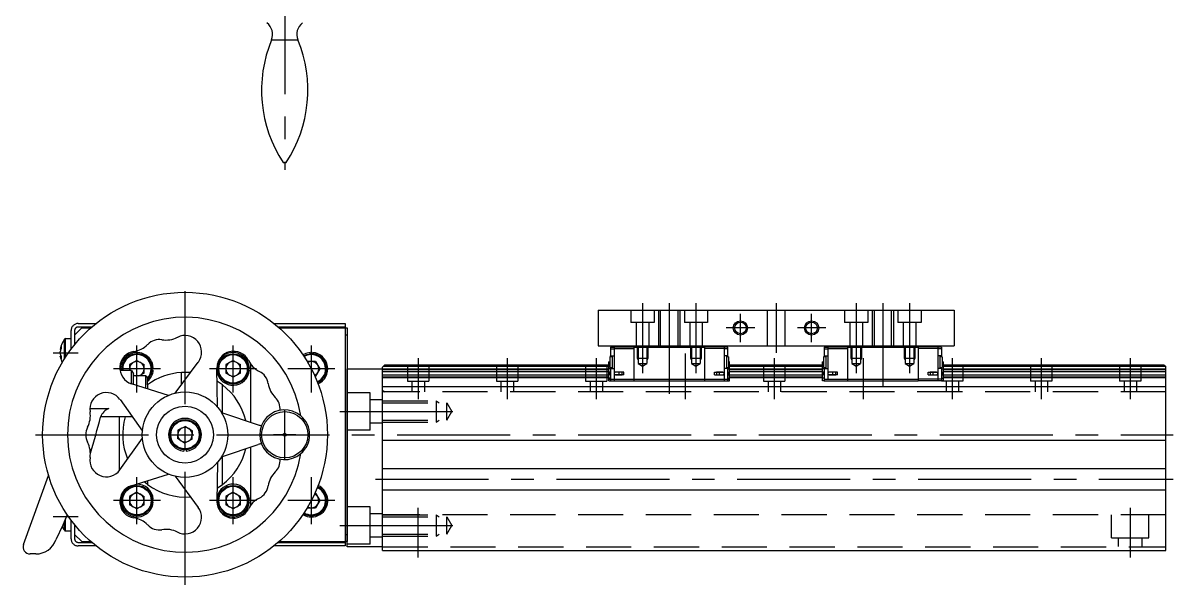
# Model space of a CAD drawing. Extents: x -106 to 501, y -54 to 311.
# Drawn here: x 178.3 to 501.3, y -42.2 to 115.7 of the extents above; entities that cross this region are included whole.
import ezdxf

# ---------------------------------------------------------------- set-up
doc = ezdxf.new("R2010")
doc.units = 0
for name, pattern in [('CENTER', [50.8, 31.75, -6.35, 6.35, -6.35]), ('DASHED', [19.05, 12.7, -6.35]), ('PHANTOM', [63.5, 31.75, -6.35, 6.35, -6.35, 6.35, -6.35])]:
    doc.linetypes.add(name, pattern=pattern)
doc.layers.get('0').update_dxf_attribs({"linetype": 'CONTINUOUS'})
doc.layers.add('CENTER', color=1, linetype='CENTER')

msp = doc.modelspace()

# ---------------------------------------------------------------- linework, layer by layer
at = {"color": 7, "linetype": 'CONTINUOUS'}
for p, q in [((248.13, 110.93), (255.52, 110.93)), ((251.41, 76.46), (252.24, 76.46)), ((339.83, 35), (439.83, 35)), ((339.83, 35), (339.83, 25)), ((439.83, 35), (439.83, 25)), ((194.83, 30), (192.83, 28)), ((194.83, 30), (197.37, 30)), ((250.28, 30), (268.83, 30)), ((268.83, 30), (268.83, -30)), ((268.83, 30), (269.33, 30)), ((269.33, 30), (269.33, 28)), ((189.99, 25.94), (189.99, 26.85)), ((189.99, 21.34), (189.99, 25.94)), ((190.28, 26.06), (190.28, 27)), ((190.28, 27), (191.83, 27)), ((190.28, 21.79), (190.28, 26.06)), ((192.83, 28), (192.83, 25.28)), ((269.33, 28), (268.83, 28)), ((269.33, 28), (269.33, -28)), ((188.8, 24), (188.8, 24.01)), ((188.8, 24), (188.8, 23.95)), ((188.8, 22.83), (188.8, 23.33)), ((188.8, 22.83), (188.8, 22.67)), ((258.99, 22.74), (258.96, 23.09)), ((259.66, 22.74), (259.69, 23.09)), ((339.83, 25), (439.83, 25)), ((343.38, 24.6), (343.38, 24.1)), ((343.38, 24.6), (344.38, 24.6)), ((343.38, 24.1), (343.38, 22.2)), ((343.38, 24.1), (344.38, 24.1)), ((344.38, 24.7), (344.38, 15.1)), ((344.38, 24.7), (349.88, 24.7)), ((344.38, 24.2), (349.88, 24.2)), ((349.88, 25), (349.88, 24.5)), ((369.78, 24.5), (349.88, 24.5)), ((349.88, 24.5), (349.88, 15.5)), ((369.78, 25), (369.78, 15)), ((375.28, 24.7), (369.78, 24.7)), ((375.28, 24.2), (369.78, 24.2)), ((375.28, 24.7), (375.28, 15.1)), ((376.28, 24.6), (375.28, 24.6)), ((376.28, 24.1), (375.28, 24.1)), ((376.28, 21.9), (376.28, 24.6)), ((403.38, 24.6), (403.38, 21.9)), ((403.38, 24.6), (404.38, 24.6)), ((403.38, 24.1), (404.38, 24.1)), ((404.38, 24.7), (404.38, 15.6)), ((404.38, 24.7), (409.88, 24.7)), ((404.38, 24.2), (409.88, 24.2)), ((409.88, 25), (409.88, 24.5)), ((409.88, 24.5), (409.88, 15.5)), ((429.78, 24.5), (409.88, 24.5)), ((429.78, 25), (429.78, 15)), ((435.28, 24.7), (429.78, 24.7)), ((435.28, 24.2), (429.78, 24.2)), ((435.28, 24.7), (435.28, 15.1)), ((436.28, 24.6), (435.28, 24.6)), ((436.28, 24.1), (435.28, 24.1)), ((436.28, 24.6), (436.28, 21.9)), ((188.8, 21.99), (188.8, 22.05)), ((210.33, 20.86), (208.28, 19.68)), ((208.28, 19.68), (208.28, 18)), ((210.33, 20.86), (212.37, 19.68)), ((212.37, 17.32), (212.37, 19.68)), ((221.08, 11.68), (227.57, 20.42)), ((237.33, 20.86), (235.28, 19.68)), ((235.28, 19.68), (235.28, 17.32)), ((237.33, 20.86), (239.37, 19.68)), ((239.37, 17.32), (239.37, 19.68)), ((242.33, 3.45), (242.33, 19.76)), ((260.5, 20.54), (258.15, 20.54)), ((260.5, 20.54), (261.68, 18.5)), ((279.83, 19.5), (279.33, 19)), ((342.88, 19.5), (279.83, 19.5)), ((342.88, 20.43), (343.18, 20.61)), ((342.88, 15.1), (342.88, 20.43)), ((343.78, 21.9), (343.18, 21.9)), ((343.18, 21.9), (343.18, 18.9)), ((343.38, 21.9), (343.38, 22.2)), ((343.38, 22.2), (344.38, 22.2)), ((343.78, 22.2), (343.78, 18.6)), ((376.28, 22.2), (375.28, 22.2)), ((375.88, 22.2), (375.88, 18.6)), ((376.48, 21.9), (375.88, 21.9)), ((376.48, 21.9), (376.48, 18.9)), ((376.78, 20.43), (376.48, 20.61)), ((376.78, 15.1), (376.78, 20.43)), ((402.88, 19.5), (376.78, 19.5)), ((402.88, 20.43), (403.18, 20.61)), ((402.88, 15.1), (402.88, 20.43)), ((403.78, 21.9), (403.18, 21.9)), ((403.18, 21.9), (403.18, 18.9)), ((403.38, 22.2), (404.38, 22.2)), ((403.78, 22.2), (403.78, 18.6)), ((436.28, 22.2), (435.28, 22.2)), ((435.88, 22.2), (435.88, 18.6)), ((436.48, 21.9), (435.88, 21.9)), ((436.48, 21.9), (436.48, 18.9)), ((436.78, 20.43), (436.48, 20.61)), ((436.78, 20.43), (436.78, 15.1)), ((498.83, 19.5), (436.78, 19.5)), ((498.83, 19.5), (499.33, 19)), ((208.83, 18), (205.58, 18)), ((208.83, 14.31), (208.83, 18)), ((208.83, 18), (209.33, 17.13)), ((209.33, 14.15), (209.33, 17.13)), ((209.71, 16.5), (209.33, 16.72)), ((212.83, 16.5), (209.33, 16.5)), ((212.37, 17.32), (210.95, 16.5)), ((212.83, 13.05), (212.83, 16.5)), ((212.83, 16.5), (213.33, 16)), ((214.56, 18.83), (214.91, 18.86)), ((214.56, 18.17), (214.91, 18.14)), ((225.38, 17.47), (222.83, 17.47)), ((222.83, 14.03), (222.83, 17.47)), ((232.91, 7.84), (232.8, 18.72)), ((237.33, 16.14), (235.28, 17.32)), ((239.37, 17.32), (237.33, 16.14)), ((241.56, 18.83), (241.91, 18.86)), ((241.56, 18.17), (241.91, 18.14)), ((260.28, 16.46), (260.5, 16.46)), ((261.68, 18.5), (260.5, 16.46)), ((269.33, -31.5), (269.33, 18.5)), ((269.33, 18.5), (279.33, 18.5)), ((279.33, -32.5), (279.33, 19)), ((342.88, 18.46), (279.33, 18.46)), ((342.88, 18.25), (279.33, 18.25)), ((342.88, 17.7), (279.33, 17.7)), ((342.88, 16.7), (279.33, 16.7)), ((342.88, 19.2), (279.53, 19.2)), ((342.88, 19.13), (343.18, 19.13)), ((343.38, 18.51), (342.88, 18.51)), ((343.38, 17.38), (342.88, 17.64)), ((343.38, 17.29), (342.88, 17.55)), ((343.38, 17.11), (342.88, 16.85)), ((343.38, 17.02), (342.88, 16.76)), ((343.18, 18.9), (343.78, 18.9)), ((343.38, 18.9), (343.38, 15.1)), ((343.38, 18.6), (344.38, 18.6)), ((343.38, 17.11), (343.38, 17.11)), ((347.08, 17.6), (344.38, 17.6)), ((347.08, 16.8), (344.38, 16.8)), ((346.58, 17.55), (344.73, 17.55)), ((344.73, 16.85), (346.58, 16.85)), ((345.18, 17.55), (345.18, 17.6)), ((345.18, 16.8), (345.18, 16.85)), ((345.64, 17.55), (345.64, 17.6)), ((345.64, 16.8), (345.64, 16.85)), ((345.78, 16.85), (345.78, 17.55)), ((346.58, 16.85), (346.58, 17.55)), ((347.08, 16.8), (347.08, 17.6)), ((372.58, 17.6), (375.28, 17.6)), ((372.58, 16.8), (372.58, 17.6)), ((372.58, 16.8), (375.28, 16.8)), ((374.93, 17.55), (373.08, 17.55)), ((373.08, 17.55), (373.08, 16.85)), ((373.08, 16.85), (374.93, 16.85)), ((373.88, 17.55), (373.88, 16.85)), ((374.01, 17.55), (374.01, 17.6)), ((374.01, 16.8), (374.01, 16.85)), ((374.48, 17.55), (374.48, 17.6)), ((374.48, 16.8), (374.48, 16.85)), ((376.28, 18.6), (375.28, 18.6)), ((375.88, 18.9), (376.48, 18.9)), ((376.28, 15.1), (376.28, 18.9)), ((376.28, 18.51), (376.78, 18.51)), ((376.28, 17.38), (376.78, 17.64)), ((376.28, 17.29), (376.78, 17.55)), ((376.28, 17.11), (376.78, 16.85)), ((376.28, 17.11), (376.28, 17.11)), ((376.28, 17.02), (376.78, 16.76)), ((376.78, 19.13), (376.48, 19.13)), ((402.88, 19.2), (376.78, 19.2)), ((402.88, 18.46), (376.78, 18.46)), ((402.88, 18.25), (376.78, 18.25)), ((402.88, 17.7), (376.78, 17.7)), ((402.88, 16.7), (376.78, 16.7)), ((402.88, 19.13), (403.18, 19.13)), ((403.38, 18.51), (402.88, 18.51)), ((402.88, 17.55), (402.88, 17.64)), ((403.38, 17.38), (402.88, 17.64)), ((403.38, 17.29), (402.88, 17.55)), ((403.38, 17.11), (402.88, 16.85)), ((403.38, 17.02), (402.88, 16.76)), ((402.88, 16.76), (402.88, 16.85)), ((403.18, 18.9), (403.78, 18.9)), ((403.38, 18.6), (403.38, 18.9)), ((403.38, 18.6), (404.38, 18.6)), ((403.38, 18.6), (403.38, 15.6)), ((403.38, 17.11), (403.38, 17.11)), ((407.08, 17.6), (404.38, 17.6)), ((407.08, 16.8), (404.38, 16.8)), ((406.58, 17.55), (404.73, 17.55)), ((404.73, 16.85), (406.58, 16.85)), ((405.18, 17.55), (405.18, 17.6)), ((405.18, 16.8), (405.18, 16.85)), ((405.64, 17.55), (405.64, 17.6)), ((405.64, 16.8), (405.64, 16.85)), ((405.78, 16.85), (405.78, 17.55)), ((406.58, 16.85), (406.58, 17.55)), ((407.08, 16.8), (407.08, 17.6)), ((432.58, 17.6), (435.28, 17.6)), ((432.58, 16.8), (432.58, 17.6)), ((432.58, 16.8), (435.28, 16.8)), ((434.93, 17.55), (433.08, 17.55)), ((433.08, 17.55), (433.08, 16.85)), ((433.08, 16.85), (434.93, 16.85)), ((433.88, 17.55), (433.88, 16.85)), ((434.01, 17.55), (434.01, 17.6)), ((434.01, 16.8), (434.01, 16.85)), ((434.48, 17.55), (434.48, 17.6)), ((434.48, 16.8), (434.48, 16.85)), ((436.28, 18.6), (435.28, 18.6)), ((435.88, 18.9), (436.48, 18.9)), ((436.28, 18.9), (436.28, 15.1)), ((436.28, 18.51), (436.78, 18.51)), ((436.28, 17.38), (436.78, 17.64)), ((436.28, 17.29), (436.78, 17.55)), ((436.28, 17.11), (436.78, 16.85)), ((436.28, 17.11), (436.28, 17.11)), ((436.28, 17.02), (436.78, 16.76)), ((436.78, 19.13), (436.48, 19.13)), ((499.13, 19.2), (436.78, 19.2)), ((499.33, 18.46), (436.78, 18.46)), ((499.33, 18.25), (436.78, 18.25)), ((499.33, 17.7), (436.78, 17.7)), ((436.78, 17.55), (436.78, 17.64)), ((436.78, 16.76), (436.78, 16.85)), ((499.33, 16.7), (436.78, 16.7)), ((499.33, -32.5), (499.33, 19)), ((219.18, 11.06), (208.79, 14.32)), ((213.33, 14), (213.33, 16)), ((213.33, 14), (213.33, 12.9)), ((234.33, 6.14), (234.33, 14)), ((342.88, 16.15), (279.33, 16.15)), ((342.88, 15.94), (279.33, 15.94)), ((279.33, 13.5), (499.33, 13.5)), ((343.38, 15.89), (342.88, 15.89)), ((342.88, 15.6), (376.78, 15.6)), ((342.88, 15.1), (376.78, 15.1)), ((349.88, 15.5), (349.88, 15)), ((376.28, 15.89), (376.78, 15.89)), ((402.88, 16.15), (376.78, 16.15)), ((402.88, 15.94), (376.78, 15.94)), ((403.38, 15.89), (402.88, 15.89)), ((403.38, 15.1), (402.88, 15.1)), ((403.38, 15.6), (404.38, 15.6)), ((403.38, 15.6), (403.38, 15.1)), ((403.38, 15.1), (404.38, 15.1)), ((404.38, 15.6), (409.88, 15.6)), ((404.38, 15.1), (409.88, 15.1)), ((429.78, 15.5), (409.88, 15.5)), ((409.88, 15.5), (409.88, 15)), ((429.78, 15), (409.88, 15)), ((436.28, 15.6), (429.78, 15.6)), ((436.78, 15.1), (429.78, 15.1)), ((436.28, 15.89), (436.78, 15.89)), ((499.33, 16.15), (436.78, 16.15)), ((499.33, 15.94), (436.78, 15.94)), ((205.57, 9.87), (211.87, 1)), ((197.1, 7.35), (202.47, 7.35)), ((209.03, 5), (200.12, 5)), ((205.33, 5), (205.33, -10.18)), ((234.09, 6.22), (244.4, 2.75)), ((221.85, 1.29), (221.72, -1.07)), ((223.95, 2.35), (221.85, 1.29)), ((223.95, 2.35), (225.93, 1.07)), ((225.8, -1.28), (225.93, 1.07)), ((205.55, -9.9), (211.87, -1)), ((223.7, -2.35), (221.72, -1.07)), ((225.8, -1.28), (223.7, -2.35)), ((234.09, -6.22), (244.41, -2.74)), ((279.33, -1.5), (499.33, -1.5)), ((223.49, -4.24), (223.46, -4.59)), ((224.16, -4.24), (224.19, -4.59)), ((234.33, -14), (234.33, -6.14)), ((242.33, -19.84), (242.33, -3.45)), ((232.91, -7.84), (232.8, -18.8)), ((279.33, -9.5), (499.33, -9.5)), ((178.45, -30.82), (185.5, -11.44)), ((208.7, -14.36), (219.18, -11.06)), ((213.33, -12.9), (213.33, -14)), ((221.08, -11.68), (227.57, -20.42)), ((210.33, -16.14), (208.28, -17.32)), ((210.33, -16.14), (212.37, -17.32)), ((213.33, -14), (212.35, -13.21)), ((232.84, -15), (234.33, -14)), ((237.33, -16.14), (235.28, -17.32)), ((237.33, -16.14), (239.37, -17.32)), ((279.33, -15.5), (499.33, -15.5)), ((208.28, -17.32), (208.28, -19.68)), ((212.37, -19.68), (212.37, -17.32)), ((214.56, -18.17), (214.91, -18.14)), ((214.56, -18.83), (214.91, -18.86)), ((235.28, -17.32), (235.28, -19.68)), ((239.37, -19.68), (239.37, -17.32)), ((241.56, -18.17), (241.91, -18.14)), ((241.56, -18.83), (241.91, -18.86)), ((260.5, -16.46), (260.28, -16.46)), ((260.5, -16.46), (261.68, -18.5)), ((261.68, -18.5), (260.5, -20.54)), ((210.33, -20.86), (208.28, -19.68)), ((212.37, -19.68), (210.33, -20.86)), ((237.33, -20.86), (235.28, -19.68)), ((239.37, -19.68), (237.33, -20.86)), ((258.15, -20.54), (260.5, -20.54)), ((189.99, -26.85), (189.99, -24.3)), ((190.28, -27), (190.28, -23.64)), ((192.83, -25.28), (192.83, -28)), ((190.28, -27), (191.83, -27)), ((192.83, -28), (194.83, -30)), ((268.83, -28), (269.33, -28)), ((269.33, -28), (269.33, -30)), ((194.83, -30), (197.37, -30)), ((250.28, -30), (268.83, -30)), ((269.33, -30), (268.83, -30)), ((279.33, -31.5), (269.33, -31.5)), ((181.91, -33.5), (180.33, -33.5)), ((279.33, -32.5), (499.33, -32.5))]:
    msp.add_line(p, q, dxfattribs=at)
at = {"color": 3, "linetype": 'DASHED'}
for p, q in [((349.08, 35), (349.08, 31.5)), ((355.58, 35), (355.58, 31.5)), ((356.83, 35), (356.83, 25)), ((357.37, 25), (357.37, 35)), ((362.28, 35), (362.28, 25)), ((362.83, 35), (362.83, 25)), ((364.08, 35), (364.08, 31.5)), ((370.58, 35), (370.58, 31.5)), ((387.33, 35), (387.33, 25)), ((392.33, 35), (392.33, 25)), ((409.08, 35), (409.08, 31.5)), ((415.58, 35), (415.58, 31.5)), ((416.83, 35), (416.83, 25)), ((417.37, 35), (417.37, 25)), ((422.28, 25), (422.28, 35)), ((422.83, 35), (422.83, 25)), ((424.08, 35), (424.08, 31.5)), ((430.58, 35), (430.58, 31.5)), ((355.58, 31.5), (349.08, 31.5)), ((350.58, 31.5), (350.58, 25)), ((354.08, 31.5), (354.08, 25)), ((370.58, 31.5), (364.08, 31.5)), ((365.58, 31.5), (365.58, 25)), ((369.08, 31.5), (369.08, 25)), ((415.58, 31.5), (409.08, 31.5)), ((410.58, 31.5), (410.58, 25)), ((414.08, 31.5), (414.08, 25)), ((430.58, 31.5), (424.08, 31.5)), ((425.58, 31.5), (425.58, 25)), ((429.08, 31.5), (429.08, 25)), ((350.83, 25), (350.83, 21.5)), ((351.1, 25), (351.1, 20)), ((353.55, 25), (353.55, 20)), ((353.83, 25), (353.83, 21.5)), ((365.83, 25), (365.83, 21.5)), ((366.1, 25), (366.1, 20)), ((368.55, 25), (368.55, 20)), ((368.83, 25), (368.83, 21.5)), ((410.83, 25), (410.83, 21.5)), ((411.1, 25), (411.1, 20)), ((413.55, 25), (413.55, 20)), ((413.83, 25), (413.83, 21.5)), ((425.83, 25), (425.83, 21.5)), ((426.1, 25), (426.1, 20)), ((428.55, 25), (428.55, 20)), ((428.83, 25), (428.83, 21.5)), ((286.33, 19.5), (286.33, 15)), ((292.33, 19.5), (292.33, 15)), ((311.33, 19.5), (311.33, 15)), ((317.33, 19.5), (317.33, 15)), ((336.33, 19.5), (336.33, 15)), ((342.33, 19.5), (342.33, 15)), ((350.83, 21.5), (351.1, 21.03)), ((350.83, 21.5), (353.83, 21.5)), ((351.1, 20), (352.33, 19.29)), ((351.1, 20), (353.55, 20)), ((352.33, 19.29), (353.55, 20)), ((353.83, 21.5), (353.55, 21.03)), ((365.83, 21.5), (368.83, 21.5)), ((365.83, 21.5), (366.1, 21.03)), ((366.1, 20), (368.55, 20)), ((366.1, 20), (367.33, 19.29)), ((367.33, 19.29), (368.55, 20)), ((368.83, 21.5), (368.55, 21.03)), ((386.33, 19.5), (386.33, 15)), ((392.33, 19.5), (392.33, 15)), ((410.83, 21.5), (413.83, 21.5)), ((410.83, 21.5), (411.1, 21.03)), ((411.1, 20), (412.33, 19.29)), ((411.1, 20), (413.55, 20)), ((412.33, 19.29), (413.55, 20)), ((413.83, 21.5), (413.55, 21.03)), ((425.83, 21.5), (426.1, 21.03)), ((425.83, 21.5), (428.83, 21.5)), ((426.1, 20), (427.33, 19.29)), ((426.1, 20), (428.55, 20)), ((427.33, 19.29), (428.55, 20)), ((428.83, 21.5), (428.55, 21.03)), ((442.33, 19.5), (442.33, 15)), ((461.33, 19.5), (461.33, 15)), ((467.33, 19.5), (467.33, 15)), ((486.33, 19.5), (486.33, 15)), ((492.33, 19.5), (492.33, 15)), ((286.33, 15), (292.33, 15)), ((287.58, 15), (287.58, 12)), ((291.08, 15), (291.08, 12)), ((311.33, 15), (317.33, 15)), ((312.58, 15), (312.58, 12)), ((316.08, 15), (316.08, 12)), ((336.33, 15), (342.33, 15)), ((337.58, 15), (337.58, 12)), ((341.08, 15), (341.08, 12)), ((386.33, 15), (392.33, 15)), ((387.58, 15), (387.58, 12)), ((391.08, 15), (391.08, 12)), ((436.33, 15.1), (436.33, 15)), ((442.33, 15), (436.33, 15)), ((437.58, 15), (437.58, 12)), ((441.08, 15), (441.08, 12)), ((467.33, 15), (461.33, 15)), ((462.58, 15), (462.58, 12)), ((466.08, 15), (466.08, 12)), ((492.33, 15), (486.33, 15)), ((487.58, 15), (487.58, 12)), ((491.08, 15), (491.08, 12)), ((275.83, 11.75), (269.33, 11.75)), ((275.83, 1.25), (275.83, 11.75)), ((279.33, 9.8), (275.83, 9.8)), ((279.33, 12.5), (279.83, 12)), ((499.33, 12), (279.33, 12)), ((279.33, 9.5), (294.33, 9.5)), ((279.33, 8.96), (297.33, 8.96)), ((294.33, 9.5), (294.33, 3.5)), ((294.33, 9.5), (295.26, 8.96)), ((297.33, 8.96), (298.74, 6.5)), ((297.33, 4.04), (297.33, 8.96)), ((297.33, 4.04), (298.74, 6.5)), ((279.33, 4.04), (297.33, 4.04)), ((279.33, 3.5), (294.33, 3.5)), ((294.33, 3.5), (295.26, 4.04)), ((275.83, 1.25), (269.33, 1.25)), ((279.33, 3.2), (275.83, 3.2)), ((275.83, -20.25), (269.33, -20.25)), ((275.83, -30.75), (275.83, -20.25)), ((279.33, -22.2), (275.83, -22.2)), ((499.33, -22.5), (279.33, -22.5)), ((279.33, -22.5), (294.33, -22.5)), ((294.33, -22.5), (294.33, -28.5)), ((294.33, -22.5), (295.26, -23.04)), ((484.08, -29), (484.08, -22.5)), ((494.58, -29), (494.58, -22.5)), ((279.33, -23.04), (297.33, -23.04)), ((297.33, -23.04), (298.74, -25.5)), ((297.33, -27.96), (297.33, -23.04)), ((297.33, -27.96), (298.74, -25.5)), ((279.33, -28.8), (275.83, -28.8)), ((279.33, -27.96), (297.33, -27.96)), ((279.33, -28.5), (294.33, -28.5)), ((294.33, -28.5), (295.26, -27.96)), ((484.08, -29), (494.58, -29)), ((486.03, -31.45), (486.03, -29)), ((492.63, -31.5), (492.63, -29)), ((275.83, -30.75), (269.33, -30.75)), ((279.33, -31.5), (499.33, -31.5))]:
    msp.add_line(p, q, dxfattribs=at)
at = {"color": 3, "linetype": 'PHANTOM'}
for p, q in [((191.83, 24), (191.83, 29.25)), ((192.83, 29.25), (192.83, 25.28)), ((193.83, 31.25), (198.86, 31.25)), ((197.65, 30.25), (193.83, 30.25)), ((248.79, 31.25), (268.83, 31.25)), ((268.83, 30.25), (250, 30.25)), ((268.83, 31.25), (268.83, 30.25)), ((268.83, 30.25), (268.83, 30)), ((191.83, -29.25), (191.83, -24)), ((192.83, -25.28), (192.83, -29.25)), ((193.83, -30.25), (197.65, -30.25)), ((198.86, -31.25), (193.83, -31.25)), ((268.83, -31.25), (248.79, -31.25)), ((250, -30.25), (268.83, -30.25)), ((268.83, -30), (268.83, -30.25)), ((268.83, -30.25), (268.83, -31.25))]:
    msp.add_line(p, q, dxfattribs=at)
at = {"color": 7, "linetype": 'CONTINUOUS', "flags": 128}
for points in [[(258.96, 23.09), (257.72, 22.81), (256.94, 22.43)], [(257.14, 22.14), (258.07, 22.56), (259.33, 22.75)], [(259.33, 22.5), (258.15, 22.32), (257.27, 21.93)], [(208.28, 18.5), (208.3, 18.23), (208.35, 18)], [(234.33, 14), (233.27, 14.73), (232.92, 14.95)], [(190.77, -22.52), (189.5, -25.39), (187.55, -29.55)]]:
    msp.add_lwpolyline(points, dxfattribs=at)
at = {"color": 7, "linetype": 'CONTINUOUS'}
for centre, radius in [((223.83, 0), 40), ((379.83, 30), 1.62), ((399.83, 30), 1.62), ((237.33, 18.5), 4.25), ((237.33, 18.5), 4), ((223.83, 0), 12), ((223.83, 0), 8), ((251.83, 0), 6.5), ((223.83, 0), 4.25), ((223.83, 0), 4), ((251.83, 0), 0.415), ((210.33, -18.5), 4.25), ((210.33, -18.5), 4), ((237.33, -18.5), 4.25), ((237.33, -18.5), 4)]:
    msp.add_circle(centre, radius, dxfattribs=at)
at = {"color": 3, "linetype": 'CONTINUOUS'}
for centre in [(379.83, 30), (399.83, 30)]:
    msp.add_circle(centre, 2, dxfattribs=at)
at = {"color": 7, "linetype": 'CONTINUOUS'}
for centre, radius, start, end in [((244.44, 112.46), 4, 337.5292, 53.3617), ((259.21, 112.46), 4, 126.6383, 202.4708), ((282.33, 96.79), 37, 157.5292, 213.3286), ((221.33, 96.79), 37, 326.6714, 22.4708), ((223.83, 0), 33, 9.2441, 350.7559), ((195.23, 23), 6.5, 143.6416, 171.0688), ((190.28, 26.64), 0.36, 90, 143.6416), ((216.62, 22.17), 4.57, 80.8145, 135.6926), ((218.49, 33.63), 7.04, 260.6383, 297.0656), ((223.83, 23.2), 4.67, 323.3843, 117.1258), ((192.73, 23.3), 3.99, 157.0745, 169.8906), ((192.73, 22.63), 3.99, 157.0745, 169.8906), ((191.72, 23.45), 2.99, 192.0034, 206.6964), ((192.73, 23.37), 3.99, 190.1094, 202.9255), ((192.03, 24.52), 2.99, 173.6264, 186.3736), ((210.19, 18.77), 4.67, 98.8307, 252.6516), ((210.33, 18.5), 4.6, 4.5, 186.2401), ((210.33, 18.5), 4.25, 0, 186.7563), ((208.45, 30.17), 6.87, 278.5486, 315.229), ((237.46, 18.77), 4.67, 26.833, 180.6555), ((237.33, 18.5), 4.6, 4.5, 164.172), ((259.33, 18.5), 4.25, 294.0607, 90), ((259.33, 18.5), 4.6, 293.8418, 85.5), ((191.72, 22.67), 2.99, 192.0034, 206.6964), ((195.23, 23), 6.5, 188.9312, 204.9749), ((193.23, 21.72), 4.19, 174.6164, 185.3836), ((210.33, 18.5), 4, 0, 187.1808), ((210.33, 18.5), 2.04, 120, 180), ((210.33, 18.5), 2.04, 60, 120), ((210.33, 18.5), 2.04, 0, 60), ((237.33, 18.5), 2.04, 120, 180), ((237.33, 18.5), 2.04, 60, 120), ((237.33, 18.5), 2.04, 0, 60), ((247.79, 23.96), 6.89, 206.5865, 243.4154), ((259.33, 18.5), 2.04, 90, 119.8634), ((259.33, 18.5), 4, 294.2136, 90), ((259.33, 18.5), 2.04, 30, 90), ((259.33, 18.5), 2.04, 330, 30), ((210.33, 18.5), 2.04, 240, 258.3592), ((210.33, 18.5), 2.04, 281.6408, 300), ((210.33, 18.5), 2.04, 300, 0), ((210.33, 18.5), 4, 318.5904, 0), ((210.33, 18.5), 4.25, 314.9009, 0), ((210.33, 18.5), 4.6, 310.7057, 355.5), ((223.83, 0), 17.5, 93.2758, 126.8699), ((237.33, 18.5), 4.6, 190.8209, 355.5), ((237.33, 18.5), 2.04, 180, 240), ((237.33, 18.5), 2.04, 240, 300), ((237.33, 18.5), 2.04, 300, 0), ((242.58, 13.63), 4.68, 8.4185, 63.068), ((259.33, 18.5), 2.04, 295.1871, 330), ((344.73, 17.2), 0.35, 90, 180), ((344.73, 17.2), 0.35, 180, 270), ((374.93, 17.2), 0.35, 0, 90), ((374.93, 17.2), 0.35, 270, 0), ((404.73, 17.2), 0.35, 90, 180), ((404.73, 17.2), 0.35, 180, 270), ((434.93, 17.2), 0.35, 270, 90), ((223.83, 0), 17.5, 13.1103, 53.1301), ((254.02, 15.38), 6.89, 188.5715, 225.4282), ((201.76, 7.17), 4.67, 35.3893, 189.1183), ((245.89, 7.17), 4.67, 356.4765, 44.9314), ((203.87, 3.6), 4, 110.5, 160), ((251.83, 0), 7, 49.2272, 310.7728), ((190.33, 5.3), 6.91, 332.6368, 9.3707), ((25.57, 48.95), 180, 342.505, 345.8569), ((223.83, 0), 17.5, 163.3985, 202.8664), ((223.83, 0), 4.6, 274.5, 265.5), ((251.83, 0), 7, 310.7728, 49.2272), ((251.83, 0), 7, 310.7728, 49.2272), ((200.62, 0), 4.66, 153.4685, 207.1581), ((223.83, 0), 2.04, 176.9754, 236.9754), ((223.83, 0), 2.04, 116.9754, 176.9754), ((223.83, 0), 2.04, 56.9754, 116.9754), ((223.83, 0), 2.04, 356.9754, 56.9754), ((354.7, 481.3), 491.1, 257.021, 257.129), ((190.33, -5.3), 6.91, 350.6019, 27.3359), ((223.83, 0), 2.04, 236.9754, 296.9754), ((223.83, 0), 2.04, 296.9754, 356.9754), ((245.88, -7.15), 4.64, 97.2757, 108.6388), ((201.76, -7.17), 4.67, 170.8741, 324.2413), ((223.83, 0), 17.5, 306.8699, 347.0112), ((245.89, -7.17), 4.67, 315.0686, 3.5235), ((254.02, -15.38), 6.89, 134.5718, 171.4285), ((210.18, -18.78), 4.66, 108.4881, 261.2179), ((210.33, -18.5), 4.6, 143.8379, 355.5), ((210.33, -18.5), 4.6, 4.5, 92.1956), ((223.83, 0), 17.5, 233.1301, 275.0114), ((237.33, -18.5), 4.6, 4.5, 169.0621), ((242.58, -13.63), 4.68, 296.932, 351.5815), ((259.33, -18.5), 4.6, 238.7914, 66.1582), ((259.33, -18.5), 4.25, 239.0102, 65.9393), ((259.33, -18.5), 4, 239.1631, 65.7864), ((210.33, -18.5), 2.04, 120, 180), ((210.33, -18.5), 2.04, 180, 240), ((210.33, -18.5), 2.04, 60, 120), ((210.33, -18.5), 2.04, 0, 60), ((210.33, -18.5), 2.04, 300, 0), ((237.46, -18.77), 4.66, 180.2916, 333.159), ((237.33, -18.5), 4.6, 196.6251, 355.5), ((237.33, -18.5), 2.04, 120, 180), ((237.33, -18.5), 2.04, 180, 240), ((237.33, -18.5), 2.04, 60, 120), ((237.33, -18.5), 2.04, 0, 60), ((237.33, -18.5), 2.04, 300, 0), ((247.79, -23.96), 6.89, 116.5846, 153.4135), ((259.33, -18.5), 2.04, 30, 64.8129), ((259.33, -18.5), 2.04, 330, 30), ((210.33, -18.5), 2.04, 240, 300), ((223.82, -23.2), 4.67, 241.8595, 36.5902), ((237.33, -18.5), 2.04, 240, 300), ((259.33, -18.5), 2.04, 240.1366, 270), ((259.33, -18.5), 2.04, 270, 330), ((195.23, -23), 6.5, 205.0209, 216.3584), ((208.45, -30.17), 6.87, 44.771, 81.4514), ((216.62, -22.17), 4.57, 224.3074, 279.1855), ((190.28, -26.64), 0.36, 216.3584, 270), ((218.49, -33.63), 7.04, 62.9344, 99.3617), ((180.33, -31.5), 2, 160, 270), ((181.91, -27.5), 6, 270, 340)]:
    msp.add_arc(centre, radius, start, end, dxfattribs=at)
at = {"color": 3, "linetype": 'PHANTOM'}
for centre, radius, start, end in [((193.83, 29.25), 2, 90, 180), ((193.83, 29.25), 1, 90, 180), ((193.83, -29.25), 2, 180, 270), ((193.83, -29.25), 1, 180, 270)]:
    msp.add_arc(centre, radius, start, end, dxfattribs=at)
at = {"layer": 'CENTER', "color": 1, "linetype": 'CENTER'}
for p, q in [((251.83, 127.46), (251.83, 74.46)), ((223.83, -42.22), (223.83, 41.69)), ((352.33, 37), (352.33, 17.29)), ((359.83, 37), (359.83, 11.5)), ((367.33, 37), (367.33, 17.29)), ((389.83, 37), (389.83, 23)), ((412.33, 37), (412.33, 17.29)), ((419.83, 37), (419.83, 13.5)), ((427.33, 37), (427.33, 17.29)), ((379.83, 26), (379.83, 34)), ((399.83, 26), (399.83, 34)), ((383.83, 30), (375.83, 30)), ((403.83, 30), (395.83, 30)), ((186.8, 23), (193.83, 23)), ((210.33, 11.9), (210.33, 25.1)), ((237.33, 11.9), (237.33, 25.1)), ((259.33, 11.9), (259.33, 25.1)), ((364.33, 22.81), (364.33, 10)), ((289.33, 21.5), (289.33, 10)), ((314.33, 21.5), (314.33, 10)), ((339.33, 21.5), (339.33, 10)), ((389.33, 21.5), (389.33, 10)), ((414.33, 21.5), (414.33, 10)), ((439.33, 21.5), (439.33, 10)), ((439.33, 21.5), (439.33, 10)), ((464.33, 21.5), (464.33, 10)), ((489.33, 21.5), (489.33, 10)), ((216.93, 18.5), (203.73, 18.5)), ((243.93, 18.5), (230.73, 18.5)), ((265.93, 18.5), (252.73, 18.5)), ((251.83, -7), (251.83, 7)), ((267.33, 6.5), (300.74, 6.5)), ((181.83, 0), (501.33, 0)), ((254.97, 0), (248.68, 0)), ((210.33, -25.1), (210.33, -11.9)), ((237.33, -25.1), (237.33, -11.9)), ((259.33, -25.1), (259.33, -11.9)), ((277.33, -12.5), (501.33, -12.5)), ((216.93, -18.5), (203.73, -18.5)), ((243.93, -18.5), (230.73, -18.5)), ((265.93, -18.5), (252.73, -18.5)), ((289.33, -34.5), (289.33, -20.5)), ((489.33, -20.5), (489.33, -34.5)), ((186.8, -23), (193.83, -23)), ((267.33, -25.5), (300.74, -25.5))]:
    msp.add_line(p, q, dxfattribs=at)

doc.saveas('drawing.dxf')
